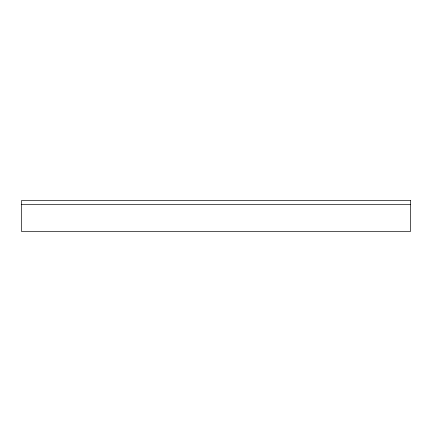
<?xml version="1.0" encoding="UTF-8"?>
<svg xmlns="http://www.w3.org/2000/svg" width="432" height="432" viewBox="0 0 432 432"><rect width="100%" height="100%" fill="white"/><g stroke="black" fill="none" stroke-linecap="round" stroke-linejoin="round"><path stroke-width="0.65" d="M21.6 204.336L410.4 204.336M410.4 200.448L21.6 200.448L21.6 231.552L410.4 231.552L410.4 200.448"/></g></svg>
